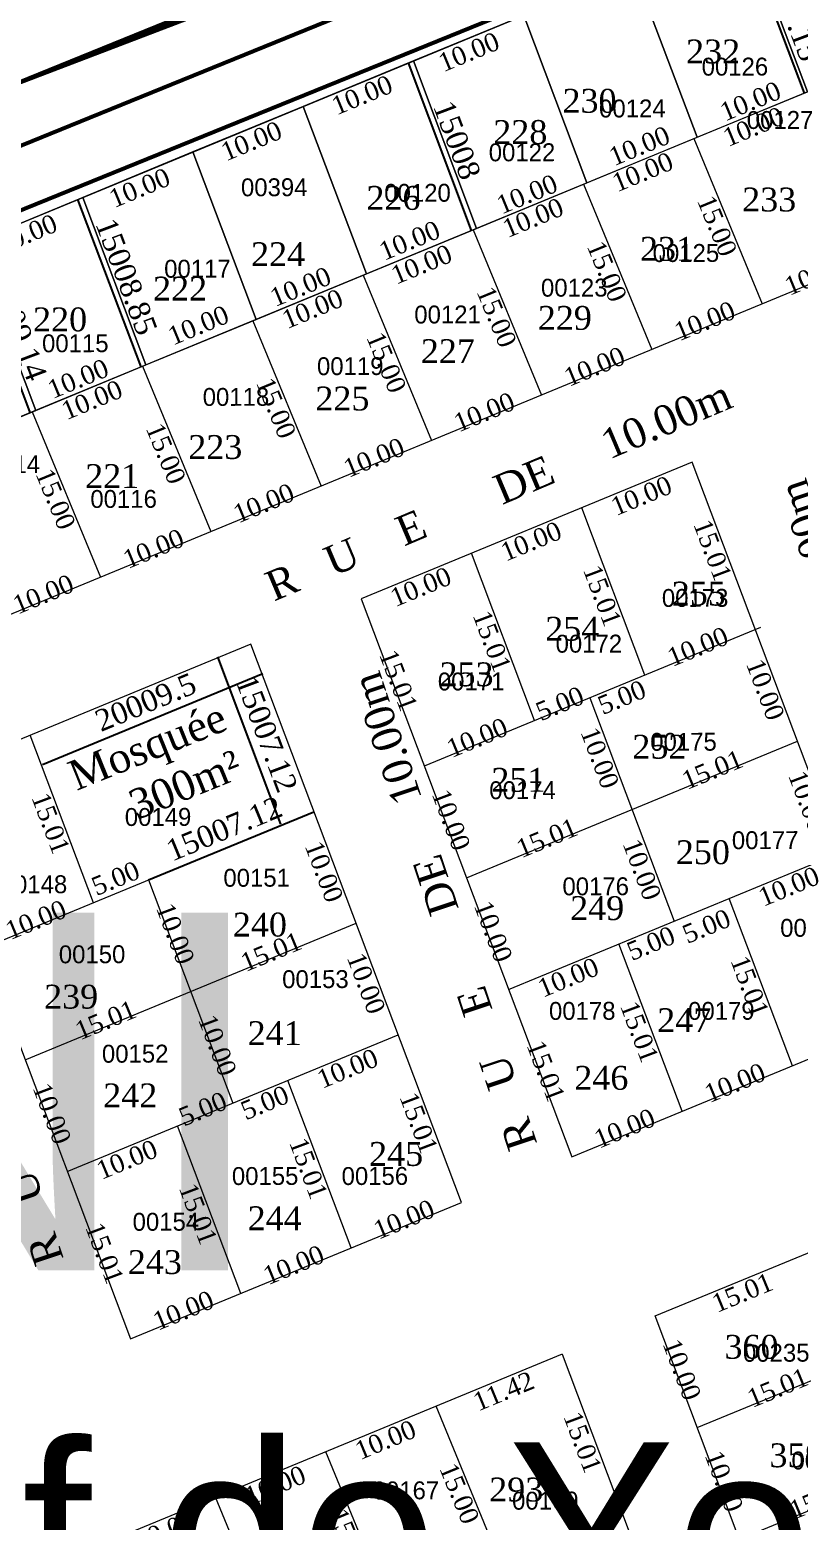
# Model space of a CAD drawing. Header units: metres. Extents: x 245225 to 248406, y 1633796 to 1637634.
# Drawn here: x 245886.5 to 245951, y 1637092.3 to 1637217.4 of the extents above; entities that cross this region are included whole.
import ezdxf
from ezdxf.enums import TextEntityAlignment as Align

# ---------------------------------------------------------------- set-up
doc = ezdxf.new("R2010")
doc.units = ezdxf.units.M
doc.header["$MEASUREMENT"] = 0
doc.layers.get('Defpoints').update_dxf_attribs({"lineweight": 0})
for name, color, linetype, lineweight in [('Emprise', 1, 'Continuous', 30), ('LIMITE PARCELLE', 7, 'Continuous', 0), ('Tracé KMS3', 7, 'Continuous', 0)]:
    doc.layers.add(name, color=color, linetype=linetype, lineweight=lineweight)
doc.layers.add('historique_numero_parcelle', color=7, linetype='Continuous')
doc.layers.add('LIMITES_PARCELLES', color=7, linetype='Continuous', lineweight=0, true_color=0xffffff)
doc.styles.get("Standard").update_dxf_attribs({"font": 'txt.shx'})
doc.styles.add('Style-FANCY', font='FANCY.shx')
doc.styles.add('Style-Sylfaen', font='sylfaen.ttf')
doc.dimstyles.new('ISO-25', dxfattribs={"dimtxt": 0.0015, "dimasz": 0.0025, "dimexe": 0.00125, "dimexo": 0.000625, "dimgap": 0.000625, "dimtad": 1, "dimlfac": 1000, "dimtxsty": 'Standard', "dimcen": 0.0025, "dimse1": 1, "dimse2": 1, "dimazin": 3, "dimtfac": 1, "dimtmove": 0, "dimatfit": 3})

# ---------------------------------------------------------------- blocks, each defined once
blk = doc.blocks.new('*D534')
at = {"layer": 'Defpoints', "color": 0, "lineweight": 0, "transparency": 16777216}
for p in [(245910.312337, 1637151.829944), (245910.312337, 1637151.829944), (245896.440801, 1637146.103319)]:
    blk.add_point(p, dxfattribs=at)
at = {"layer": 'LIMITE PARCELLE', "color": 0, "lineweight": -2, "transparency": 16777216}
blk.add_line((245896.440801, 1637146.103319), (245910.312337, 1637151.829944), dxfattribs=at)
at = {"layer": 'LIMITE PARCELLE', "color": 0, "lineweight": 0, "transparency": 16777216, "insert": (245902.787104, 1637150.394486), "char_height": 1.8, "attachment_point": 5, "rotation": 22.43245452, "style": 'Style-Sylfaen'}
blk.add_mtext('\\fSylfaen|b0|i0|c00|p23;15007.12', dxfattribs=at)
blk = doc.blocks.new('_None')
blk = doc.blocks.new('*D536')
at = {"layer": 'Defpoints', "color": 0, "lineweight": 0, "transparency": 16777216}
for p in [(245905.015756, 1637165.87131), (245902.245432, 1637164.826309), (245910.312337, 1637151.829944)]:
    blk.add_point(p, dxfattribs=at)
at = {"layer": 'LIMITE PARCELLE', "color": 0, "lineweight": -2, "transparency": 16777216}
blk.add_line((245907.542012, 1637150.784942), (245902.245432, 1637164.826309), dxfattribs=at)
at = {"layer": 'LIMITE PARCELLE', "color": 0, "lineweight": 0, "transparency": 16777216, "insert": (245906.339058, 1637158.350825), "char_height": 1.8, "attachment_point": 5, "rotation": 290.66711614, "style": 'Style-Sylfaen'}
blk.add_mtext('\\fSylfaen|b0|i0|c00|p23;15007.12', dxfattribs=at)
blk = doc.blocks.new('*D538')
at = {"layer": 'Defpoints', "color": 0, "lineweight": 0, "transparency": 16777216}
for p in [(245905.015756, 1637165.87131), (245886.520376, 1637158.23581), (245887.542979, 1637155.75877)]:
    blk.add_point(p, dxfattribs=at)
at = {"layer": 'LIMITE PARCELLE', "color": 0, "lineweight": -2, "transparency": 16777216}
blk.add_line((245906.03836, 1637163.39427), (245887.542979, 1637155.75877), dxfattribs=at)
at = {"layer": 'LIMITE PARCELLE', "color": 0, "lineweight": 0, "transparency": 16777216, "insert": (245896.200718, 1637161.005552), "char_height": 1.8, "attachment_point": 5, "rotation": 22.43245452, "style": 'Style-Sylfaen'}
blk.add_mtext('\\fSylfaen|b0|i0|c00|p23;20009.5', dxfattribs=at)
blk = doc.blocks.new('*D546')
at = {"layer": 'Defpoints', "color": 0, "lineweight": 0, "transparency": 16777216}
for p in [(245881.236049, 1637199.354077), (245881.686274, 1637199.523908), (245886.983566, 1637185.480654)]:
    blk.add_point(p, dxfattribs=at)
at = {"layer": 'LIMITE PARCELLE', "color": 0, "lineweight": -2, "transparency": 16777216}
blk.add_line((245886.533341, 1637185.310824), (245881.236049, 1637199.354077), dxfattribs=at)
at = {"layer": 'LIMITE PARCELLE', "color": 0, "lineweight": 0, "transparency": 16777216, "insert": (245885.331223, 1637192.878099), "char_height": 1.8, "attachment_point": 5, "rotation": 290.66711614, "style": 'Style-Sylfaen'}
blk.add_mtext('\\fSylfaen|b0|i0|c00|p23;15009.14', dxfattribs=at)
blk = doc.blocks.new('*D548')
at = {"layer": 'Defpoints', "color": 0, "lineweight": 0, "transparency": 16777216}
for p in [(245890.926851, 1637203.341778), (245895.789412, 1637189.134842), (245896.224043, 1637189.29879)]:
    blk.add_point(p, dxfattribs=at)
at = {"layer": 'LIMITE PARCELLE', "color": 0, "lineweight": -2, "transparency": 16777216}
blk.add_line((245890.49222, 1637203.17783), (245895.789412, 1637189.134842), dxfattribs=at)
at = {"layer": 'LIMITE PARCELLE', "color": 0, "lineweight": 0, "transparency": 16777216, "insert": (245894.586152, 1637196.701535), "char_height": 1.8, "attachment_point": 5, "rotation": 290.66711614, "style": 'Style-Sylfaen'}
blk.add_mtext('\\fSylfaen|b0|i0|c00|p23;15008.85', dxfattribs=at)
blk = doc.blocks.new('*D550')
at = {"layer": 'Defpoints', "color": 0, "lineweight": 0, "transparency": 16777216}
for p in [(245918.652178, 1637214.796873), (245923.501515, 1637200.585862), (245923.949069, 1637200.754685)]:
    blk.add_point(p, dxfattribs=at)
at = {"layer": 'LIMITE PARCELLE', "color": 0, "lineweight": -2, "transparency": 16777216}
blk.add_line((245918.204624, 1637214.62805), (245923.501515, 1637200.585862), dxfattribs=at)
at = {"layer": 'LIMITE PARCELLE', "color": 0, "lineweight": 0, "transparency": 16777216, "insert": (245922.298406, 1637208.152155), "char_height": 1.8, "attachment_point": 5, "rotation": 290.66711614, "style": 'Style-Sylfaen'}
blk.add_mtext('\\fSylfaen|b0|i0|c00|p23;15008', dxfattribs=at)
blk = doc.blocks.new('*D552')
at = {"layer": 'Defpoints', "color": 0, "lineweight": 0, "transparency": 16777216}
for p in [(245946.376717, 1637226.251643), (245951.392812, 1637212.104448), (245951.673306, 1637212.210253)]:
    blk.add_point(p, dxfattribs=at)
at = {"layer": 'LIMITE PARCELLE', "color": 0, "lineweight": -2, "transparency": 16777216}
blk.add_line((245946.096223, 1637226.145838), (245951.392812, 1637212.104448), dxfattribs=at)
at = {"layer": 'LIMITE PARCELLE', "color": 0, "lineweight": 0, "transparency": 16777216, "insert": (245950.189854, 1637219.670341), "char_height": 1.8, "attachment_point": 5, "rotation": 290.66711614, "style": 'Style-Sylfaen'}
blk.add_mtext('\\fSylfaen|b0|i0|c00|p23;15007.15', dxfattribs=at)

msp = doc.modelspace()

# ---------------------------------------------------------------- linework, layer by layer
at = {"layer": 'Emprise', "color": 6, "lineweight": 53, "flags": 128}
msp.add_lwpolyline([(246654.91678, 1637532.212975), (246503.560804, 1637468.452964), (246339.308489, 1637399.226337), (246174.772275, 1637330.677176), (246009.954973, 1637262.806665), (245959.032933, 1637241.979597), (245949.066174, 1637237.926563), (245901.731898, 1637219.095855), (245867.529774, 1637206.046117), (245837.947546, 1637195.052559), (245785.257592, 1637175.516616), (245666.840907, 1637131.695147), (245404.597902, 1637034.355467), (245407.132846, 1637027.526068), (245386.779172, 1637020.133266)], dxfattribs=at)
at = {"layer": 'limites_parcelles', "color": 7, "lineweight": 0}
for p, q in [((245863.147473, 1637191.86435), (245964.861085, 1637233.888711)), ((245970.157473, 1637219.847854), (245868.444966, 1637177.820563)), ((245942.153992, 1637208.276903), (245947.882577, 1637194.411729)), ((245975.454105, 1637205.806352), (245873.741598, 1637163.779061)), ((245932.911879, 1637204.45809), (245938.640355, 1637190.593179)), ((245923.669765, 1637200.639277), (245929.398132, 1637186.774629)), ((245914.427651, 1637196.820465), (245920.155475, 1637182.957131)), ((245905.185537, 1637193.001652), (245910.913361, 1637179.138318)), ((245895.943423, 1637189.182839), (245901.671465, 1637175.31898)), ((245886.701309, 1637185.364027), (245892.429134, 1637171.500693)), ((245942.006518, 1637181.14231), (245914.263447, 1637169.68906)), ((245959.661786, 1637134.337756), (245942.006518, 1637181.14231)), ((245938.055408, 1637163.283194), (245932.758827, 1637177.32456)), ((245928.807717, 1637159.465444), (245923.511137, 1637173.50681)), ((245914.263447, 1637169.68906), (245931.918715, 1637122.884506)), ((245947.730425, 1637167.277358), (245919.560027, 1637155.647694)), ((245905.015756, 1637165.87131), (245877.272685, 1637154.41806)), ((245922.671024, 1637119.066756), (245905.015756, 1637165.87131)), ((245933.431562, 1637161.374319), (245940.49367, 1637142.652497)), ((245891.816956, 1637144.194444), (245886.520376, 1637158.23581)), ((245923.091081, 1637146.286783), (245950.834152, 1637157.740033)), ((245877.272685, 1637154.41806), (245894.927953, 1637107.613506)), ((245938.906472, 1637109.541313), (246045.245394, 1637153.441509)), ((245910.312337, 1637151.829944), (245882.569266, 1637140.376694)), ((245926.622134, 1637136.925872), (245954.365205, 1637148.379122)), ((245896.440801, 1637146.103319), (245903.502908, 1637127.381497)), ((245950.414095, 1637130.520006), (245945.117515, 1637144.561372)), ((245886.100319, 1637131.015783), (245913.84339, 1637142.469033)), ((245941.166405, 1637126.702256), (245935.869825, 1637140.743622)), ((245931.918715, 1637122.884506), (245959.661786, 1637134.337756)), ((245889.631373, 1637121.654872), (245917.374444, 1637133.108122)), ((245913.423334, 1637115.249006), (245908.126754, 1637129.290372)), ((245904.175644, 1637111.431256), (245898.879063, 1637125.472622)), ((245894.927953, 1637107.613506), (245922.671024, 1637119.066756)), ((245949.502168, 1637081.459627), (245938.906472, 1637109.541313)), ((245931.107001, 1637106.321435), (245863.233772, 1637078.30114)), ((245942.43837, 1637100.180751), (245956.309867, 1637105.90736)), ((245931.997231, 1637074.233015), (245920.549417, 1637101.962918)), ((245922.75393, 1637070.417077), (245911.306116, 1637098.14698)), ((245945.970269, 1637090.820189), (245959.841766, 1637096.546798)), ((245913.510628, 1637066.601139), (245902.062815, 1637094.331042))]:
    msp.add_line(p, q, dxfattribs=at)
at = {"layer": 'limites_parcelles', "color": 1, "linetype": 'Continuous', "lineweight": 40, "flags": 128}
msp.add_lwpolyline([(246242.36, 1637357.731), (246325.071, 1637170.444), (245511.13, 1636788.23), (245429.275, 1637028.013), (246242.360078, 1637357.730823)], close=True, dxfattribs=at)
at = {"layer": 'limites_parcelles', "color": 7, "lineweight": 0, "flags": 128}
msp.add_lwpolyline([(245931.107001, 1637106.321435), (245941.702697, 1637078.23975)], dxfattribs=at)
at = {"layer": 'limites_parcelles', "color": 7, "lineweight": 0}
for points in [[(245955.618767, 1637230.070122), (245946.376717, 1637226.251643), (245951.673306, 1637212.210253), (245960.915256, 1637216.028998)], [(245946.376717, 1637226.251643), (245937.135091, 1637222.43334), (245942.431781, 1637208.391684), (245951.673306, 1637212.210253)], [(245937.135091, 1637222.43334), (245927.893412, 1637218.615015), (245933.190202, 1637204.573093), (245942.431781, 1637208.391684)], [(245927.893412, 1637218.615015), (245918.652178, 1637214.796873), (245923.949069, 1637200.754685), (245933.190202, 1637204.573093)], [(245918.652178, 1637214.796873), (245909.410428, 1637210.978519), (245914.707419, 1637196.936064), (245923.949069, 1637200.754685)], [(245909.410428, 1637210.978519), (245900.168567, 1637207.160118), (245905.465658, 1637193.117397), (245914.707419, 1637196.936064)], [(245900.168567, 1637207.160118), (245890.926851, 1637203.341778), (245896.224043, 1637189.29879), (245905.465658, 1637193.117397)], [(245890.926851, 1637203.341778), (245881.686274, 1637199.523908), (245886.983566, 1637185.480654), (245896.224043, 1637189.29879)], [(245881.686274, 1637199.523908), (245872.445161, 1637195.705816), (245877.742554, 1637181.662297), (245886.983566, 1637185.480654)]]:
    msp.add_3dface(points, dxfattribs=at)
at = {"layer": 'Tracé KMS3', "color": 3, "lineweight": 53, "elevation": -8.86245, "flags": 128}
for points in [[(246165.946757, 1637326.984723), (246161.633642, 1637325.194711), (246003.831576, 1637261.05847), (245980.661777, 1637251.642552), (245827.036769, 1637189.204426), (245748.884173, 1637157.722395), (245725.835123, 1637148.370881), (245702.480787, 1637139.653054), (245488.717744, 1637059.330274), (245421.572668, 1637033.918839), (245418.191968, 1637032.639981)], [(246167.863337, 1637322.366637), (246167.863337, 1637322.366637), (246163.533267, 1637320.569588), (246144.730177, 1637312.927428), (246121.561129, 1637303.510409), (246098.391177, 1637294.093429), (246075.222249, 1637284.677458), (246052.053129, 1637275.260409), (246028.883177, 1637265.843429), (246005.714129, 1637256.426409), (245982.544297, 1637247.010477), (245959.375129, 1637237.593409), (245936.205177, 1637228.176429), (245913.036129, 1637218.759409), (245889.867249, 1637209.343458), (245866.697177, 1637199.926429), (245843.528129, 1637190.509409), (245828.912205, 1637184.569472), (245820.358158, 1637181.123467), (245797.159247, 1637171.778503)], [(246169.836549, 1637317.772054), (246165.432893, 1637315.944465), (246007.596654, 1637251.794336), (245984.426815, 1637242.378401), (245830.787641, 1637179.934518), (245752.632219, 1637148.451348), (245729.464202, 1637139.051567), (245705.988084, 1637130.28828), (245492.246245, 1637049.973468), (245425.111511, 1637024.565947), (245420.898114, 1637022.972095)]]:
    msp.add_lwpolyline(points, dxfattribs=at)

# ---------------------------------------------------------------- texts
at = {"layer": 'historique_numero_parcelle', "color": 92, "linetype": 'Continuous', "lineweight": 0, "style": 'Style-FANCY'}
for s, p in [('00126', (245945.597136, 1637214.3171)), ('00124', (245937.002355, 1637210.8068)), ('00127', (245949.382981, 1637209.842614)), ('00122', (245927.750647, 1637207.131955)), ('00394', (245906.980688, 1637204.198587)), ('00120', (245918.991633, 1637203.731352)), ('00125', (245941.491349, 1637198.685297)), ('00117', (245900.542961, 1637197.368934)), ('00123', (245932.130153, 1637195.77833)), ('00121', (245921.50985, 1637193.529544)), ('00115', (245890.305865, 1637191.116213)), ('00119', (245913.353019, 1637189.196518)), ('00118', (245903.772848, 1637186.618642)), ('00114', (245884.557762, 1637180.969253)), ('00116', (245894.356908, 1637178.062286)), ('00173', (245942.262815, 1637169.760984)), ('00172', (245933.353256, 1637165.921594)), ('00171', (245923.48568, 1637162.754097)), ('00175', (245941.287271, 1637157.690996)), ('00174', (245927.796757, 1637153.635546)), ('00149', (245897.241224, 1637151.389237)), ('00177', (245948.13001, 1637149.441325)), ('00148', (245886.839896, 1637145.739849)), ('00151', (245905.507543, 1637146.288333)), ('00176', (245933.928066, 1637145.572826)), ('00180', (245952.181054, 1637142.091635)), ('00150', (245891.712097, 1637139.871066)), ('00153', (245910.434488, 1637137.786826)), ('00178', (245932.801737, 1637135.125884)), ('00179', (245944.462173, 1637135.125884)), ('00152', (245895.32519, 1637131.534105)), ('00155', (245906.219213, 1637121.277448)), ('00156', (245915.416177, 1637121.277448)), ('00154', (245897.89815, 1637117.438058)), ('00235', (245949.062213, 1637106.450687)), ('00236', (245953.128898, 1637097.424202)), ('00167', (245918.018995, 1637094.910873)), ('00169', (245929.706803, 1637094.04701))]:
    msp.add_text(s, height=1.499994, rotation=0.1323, dxfattribs=at).set_placement(p, align=Align.MIDDLE_CENTER)
at = {"layer": 'limites_parcelles', "color": 7, "lineweight": 0, "line_spacing_factor": 0.6}
for s, insert, char_height, attachment_point, rotation in [('\\fSylfaen|b0|i0|c00|p23;10.00', (245922.9931, 1637216.273849), 1.55, 2, 22.45025589), ('\\fSylfaen|b0|i0|c00|p23;10.00', (245914.042387, 1637212.656199), 1.55, 2, 22.45025589), ('\\fSylfaen|b0|i0|c00|p23;10.00', (245946.598932, 1637212.14092), 1.55, 2, 22.45025589), ('\\fSylfaen|b0|i0|c00|p23;10.00', (245946.851426, 1637210.001467), 1.55, 2, 22.45025589), ('\\fSylfaen|b0|i0|c00|p23;10.00', (245904.767825, 1637208.797636), 1.55, 2, 22.45025589), ('\\fSylfaen|b0|i0|c00|p23;10.00', (245937.288947, 1637208.388745), 1.55, 2, 22.45025589), ('\\fSylfaen|b0|i0|c00|p23;10.00', (245937.558617, 1637206.203526), 1.55, 2, 22.45025589), ('\\fSylfaen|b0|i0|c00|p23;10.00', (245895.389423, 1637204.873687), 1.55, 2, 22.45025589), ('\\fSylfaen|b0|i0|c00|p23;10.00', (245927.873385, 1637204.345786), 1.55, 2, 22.45025589), ('\\fSylfaen|b0|i0|c00|p23;10.00', (245928.367198, 1637202.363841), 1.55, 2, 22.45025589), ('\\fSylfaen|b0|i0|c00|p23;15.00', (245944.83306, 1637201.268865), 1.55, 2, 292.44863842), ('\\fSylfaen|b0|i0|c00|p23;10.00', (245885.929234, 1637201.00281), 1.55, 2, 22.45025589), ('\\fSylfaen|b0|i0|c00|p23;10.00', (245918.022634, 1637200.458325), 1.55, 2, 22.45025589), ('\\fSylfaen|b0|i0|c00|p23;10.00', (245919.026998, 1637198.452514), 1.55, 2, 22.45025589), ('\\fSylfaen|b0|i0|c00|p23;15.00', (245935.590946, 1637197.450052), 1.55, 2, 292.44863842), ('\\fSylfaen|b0|i0|c00|p23;10.00', (245952.612012, 1637196.06223), 1.55, 8, 22.45025589), ('\\fSylfaen|b0|i0|c00|p23;10.00', (245908.882821, 1637196.581044), 1.55, 2, 22.45025589), ('\\fSylfaen|b0|i0|c00|p23;10.00', (245909.88297, 1637194.726216), 1.55, 2, 22.45025589), ('\\fSylfaen|b0|i0|c00|p23;15.00', (245926.348833, 1637193.631239), 1.55, 2, 292.44863842), ('\\fSylfaen|b0|i0|c00|p23;10.00', (245900.318988, 1637193.350408), 1.55, 2, 22.45025589), ('\\fSylfaen|b0|i0|c00|p23;10.00', (245943.369898, 1637192.243418), 1.55, 8, 22.45025589), ('\\fSylfaen|b0|i0|c00|p23;15.00', (245917.106719, 1637189.812427), 1.55, 2, 292.44863842), ('\\fSylfaen|b0|i0|c00|p23;10.00', (245934.127784, 1637188.424605), 1.55, 8, 22.45025589), ('\\fSylfaen|b0|i0|c00|p23;10.00', (245890.238886, 1637188.865825), 1.55, 2, 22.45025589), ('\\fSylfaen|b0|i0|c00|p23;10.00', (245891.398742, 1637187.088591), 1.55, 2, 22.45025589), ('\\fSylfaen|b0|i0|c00|p23;15.00', (245907.864605, 1637185.993614), 1.55, 2, 292.44863842), ('\\fSylfaen|b0|i0|c00|p23;R   U    E       DE     10.00m', (245906.973728, 1637169.394625), 2.5, 7, 22.94571649), ('\\fSylfaen|b0|i0|c00|p23;10.00', (245924.88567, 1637184.605792), 1.55, 8, 22.45025589), ('\\fSylfaen|b0|i0|c00|p23;15.00', (245898.622491, 1637182.174801), 1.55, 2, 292.44863842), ('\\fSylfaen|b0|i0|c00|p23;10.00', (245915.643556, 1637180.78698), 1.55, 8, 22.45025589), ('\\fSylfaen|b0|i0|c00|p23;15.00', (245889.380377, 1637178.355989), 1.55, 2, 292.44863842), ('\\fSylfaen|b0|i0|c00|p23;10.00', (245906.401442, 1637176.968167), 1.55, 8, 22.45025589), ('\\fSylfaen|b0|i0|c00|p23;10.00', (245937.458991, 1637179.048569), 1.55, 2, 22.43245452), ('\\fSylfaen|b0|i0|c00|p23;R   U    E       DE     10.00m', (245964.854366, 1637140.150351), 2.5, 7, 108.45502415), ('\\fSylfaen|b0|i0|c00|p23;10.00', (245897.159328, 1637173.149354), 1.55, 8, 22.45025589), ('\\fSylfaen|b0|i0|c00|p23;10.00', (245928.211301, 1637175.230819), 1.55, 2, 22.43245452), ('\\fSylfaen|b0|i0|c00|p23;15.01', (245944.467678, 1637174.051039), 1.55, 2, 290.66711614), ('\\fSylfaen|b0|i0|c00|p23;10.00', (245887.917214, 1637169.330542), 1.55, 8, 22.45025589), ('\\fSylfaen|b0|i0|c00|p23;10.00', (245918.963611, 1637171.413069), 1.55, 2, 22.43245452), ('\\fSylfaen|b0|i0|c00|p23;15.01', (245935.219988, 1637170.233289), 1.55, 2, 290.66711614), ('\\fSylfaen|b0|i0|c00|p23;15.01', (245925.972298, 1637166.415539), 1.55, 2, 290.66711614), ('\\fSylfaen|b0|i0|c00|p23;10.00', (245942.788309, 1637164.93129), 1.55, 8, 22.43245452), ('\\fSylfaen|b0|i0|c00|p23;15.01', (245916.647722, 1637162.567406), 1.55, 8, 290.66711614), ('\\fSylfaen|b0|i0|c00|p23;10.00', (245948.881495, 1637162.349901), 1.55, 2, 290.66711614), ('\\fSylfaen|b0|i0|c00|p23;R   U    E       DE     10.00m', (245929.105732, 1637123.99874), 2.5, 7, 108.45502415), ('\\fSylfaen|b0|i0|c00|p23;5.00', (245935.819804, 1637162.14389), 1.55, 2, 22.43245452), ('\\fSylfaen|b0|i0|c00|p23;5.00', (245931.228431, 1637160.158993), 1.55, 8, 22.43245452), ('\\fSylfaen|b0|i0|c00|p23;10.00', (245924.292929, 1637157.29579), 1.55, 8, 22.43245452), ('\\fSylfaen|b0|i0|c00|p23;10.00', (245935.00996, 1637156.623276), 1.55, 2, 290.66711614), ('\\fSylfaen|b0|i0|c00|p23;15.01', (245944.00744, 1637154.615942), 1.55, 8, 22.43245452), ('\\fSylfaen|b0|i0|c00|p23;10.00', (245952.412549, 1637152.98899), 1.55, 2, 290.66711614), ('\\fSylfaen|b0|i0|c00|p23;R   U    E       DE     10.00m', (245889.410757, 1637114.342815), 2.5, 7, 108.45502415), ('\\fSylfaen|b0|i0|c00|p23;15.01', (245888.981536, 1637151.144539), 1.55, 2, 290.66711614), ('\\fSylfaen|b0|i0|c00|p23;10.00', (245921.061539, 1637150.866267), 1.55, 8, 290.66711614), ('\\fSylfaen|b0|i0|c00|p23;15.01', (245930.135905, 1637148.889317), 1.55, 8, 22.43245452), ('\\fSylfaen|b0|i0|c00|p23;10.00', (245911.890734, 1637147.078901), 1.55, 2, 290.66711614), ('\\fSylfaen|b0|i0|c00|p23;10.00', (245938.541014, 1637147.262365), 1.55, 2, 290.66711614), ('\\fSylfaen|b0|i0|c00|p23;5.00', (245893.380904, 1637146.962807), 1.55, 2, 22.43245452), ('\\fSylfaen|b0|i0|c00|p23;10.00', (245949.817679, 1637146.285381), 1.55, 2, 22.43245452), ('\\fSylfaen|b0|i0|c00|p23;10.00', (245887.302167, 1637142.02479), 1.55, 8, 22.43245452), ('\\fSylfaen|b0|i0|c00|p23;10.00', (245897.942313, 1637141.321892), 1.55, 8, 290.66711614), ('\\fSylfaen|b0|i0|c00|p23;10.00', (245924.592593, 1637141.505356), 1.55, 8, 290.66711614), ('\\fSylfaen|b0|i0|c00|p23;5.00', (245943.518148, 1637141.484673), 1.55, 8, 22.43245452), ('\\fSylfaen|b0|i0|c00|p23;15.01', (245907.016679, 1637139.344942), 1.55, 8, 22.43245452), ('\\fSylfaen|b0|i0|c00|p23;5.00', (245938.258066, 1637141.513194), 1.55, 2, 22.43245452), ('\\fSylfaen|b0|i0|c00|p23;10.00', (245915.421788, 1637137.71799), 1.55, 2, 290.66711614), ('\\fSylfaen|b0|i0|c00|p23;10.00', (245931.322298, 1637138.649881), 1.55, 2, 22.43245452), ('\\fSylfaen|b0|i0|c00|p23;15.01', (245947.578676, 1637137.470101), 1.55, 2, 290.66711614), ('\\fSylfaen|b0|i0|c00|p23;15.01', (245893.145144, 1637133.618317), 1.55, 8, 22.43245452), ('\\fSylfaen|b0|i0|c00|p23;15.01', (245938.330985, 1637133.652351), 1.55, 2, 290.66711614), ('\\fSylfaen|b0|i0|c00|p23;10.00', (245901.473367, 1637131.960981), 1.55, 8, 290.66711614), ('\\fSylfaen|b0|i0|c00|p23;10.00', (245912.826917, 1637131.014381), 1.55, 2, 22.43245452), ('\\fSylfaen|b0|i0|c00|p23;15.01', (245929.00641, 1637129.804218), 1.55, 8, 290.66711614), ('\\fSylfaen|b0|i0|c00|p23;10.00', (245945.899307, 1637128.350352), 1.55, 8, 22.43245452), ('\\fSylfaen|b0|i0|c00|p23;10.00', (245887.601831, 1637126.234356), 1.55, 8, 290.66711614), ('\\fSylfaen|b0|i0|c00|p23;5.00', (245905.89115, 1637128.151069), 1.55, 2, 22.43245452), ('\\fSylfaen|b0|i0|c00|p23;5.00', (245901.299777, 1637126.166171), 1.55, 8, 22.43245452), ('\\fSylfaen|b0|i0|c00|p23;15.01', (245919.835605, 1637126.016851), 1.55, 2, 290.66711614), ('\\fSylfaen|b0|i0|c00|p23;10.00', (245936.651616, 1637124.532602), 1.55, 8, 22.43245452), ('\\fSylfaen|b0|i0|c00|p23;10.00', (245894.331537, 1637123.378881), 1.55, 2, 22.43245452), ('\\fSylfaen|b0|i0|c00|p23;15.01', (245910.587914, 1637122.199102), 1.55, 2, 290.66711614), ('\\fSylfaen|b0|i0|c00|p23;15.01', (245901.340224, 1637118.381352), 1.55, 2, 290.66711614), ('\\fSylfaen|b0|i0|c00|p23;10.00', (245918.156236, 1637116.897102), 1.55, 8, 22.43245452), ('\\fSylfaen|b0|i0|c00|p23;15.01', (245892.015648, 1637114.533218), 1.55, 8, 290.66711614), ('\\fSylfaen|b0|i0|c00|p23;10.00', (245908.908545, 1637113.079352), 1.55, 8, 22.43245452), ('\\fSylfaen|b0|i0|c00|p23;15.01', (245945.918539, 1637112.219751), 1.55, 2, 22.43245452), ('\\fSylfaen|b0|i0|c00|p23;10.00', (245899.660855, 1637109.261602), 1.55, 8, 22.43245452), ('\\fSylfaen|b0|i0|c00|p23;10.00', (245940.408416, 1637104.760036), 1.55, 8, 290.67231997), ('\\fSylfaen|b0|i0|c00|p23;15.01', (245949.483175, 1637102.783277), 1.55, 8, 22.43245452), ('\\fSylfaen|b0|i0|c00|p23;11.42', (245925.904528, 1637103.957311), 1.55, 2, 22.43245452), ('\\fSylfaen|b0|i0|c00|p23;15.01', (245933.568802, 1637099.230409), 1.55, 2, 290.67231997), ('\\fSylfaen|b0|i0|c00|p23;10.00', (245916.004085, 1637099.870083), 1.55, 2, 22.43245452), ('\\fSylfaen|b0|i0|c00|p23;10.00', (245943.940314, 1637095.399475), 1.55, 8, 290.67231997), ('\\fSylfaen|b0|i0|c00|p23;10.00', (245906.760784, 1637096.054145), 1.55, 2, 22.43245452), ('\\fSylfaen|b0|i0|c00|p23;15.00', (245923.226504, 1637094.954124), 1.55, 2, 292.43245452), ('\\fSylfaen|b0|i0|c00|p23;15.01', (245953.015074, 1637093.422715), 1.55, 8, 22.43245452), ('\\fSylfaen|b0|i0|c00|p23;10.00', (245897.517483, 1637092.238207), 1.55, 2, 22.43245452), ('\\fSylfaen|b0|i0|c00|p23;15.00', (245913.983203, 1637091.138186), 1.55, 2, 292.43245452)]:
    msp.add_mtext(s, dxfattribs=dict(at, insert=insert, char_height=char_height, attachment_point=attachment_point, rotation=rotation))
at = {"layer": 'limites_parcelles', "color": 7, "lineweight": 0, "char_height": 2, "attachment_point": 5, "line_spacing_factor": 0.6}
for s, insert in [('\\fSylfaen|b0|i0|c00|p23;232', (245943.770957, 1637215.572767)), ('\\fSylfaen|b0|i0|c00|p23;230', (245933.412427, 1637211.436501)), ('\\fSylfaen|b0|i0|c00|p23;228', (245927.60886, 1637208.813482)), ('\\fSylfaen|b0|i0|c00|p23;226', (245916.974799, 1637203.292739)), ('\\fSylfaen|b0|i0|c00|p23;233', (245948.468917, 1637203.158486)), ('\\fSylfaen|b0|i0|c00|p23;224', (245907.30335, 1637198.586018)), ('\\fSylfaen|b0|i0|c00|p23;231', (245939.903075, 1637199.020804)), ('\\fSylfaen|b0|i0|c00|p23;222', (245899.089768, 1637195.701017)), ('\\fSylfaen|b0|i0|c00|p23;220', (245889.027694, 1637193.10259)), ('\\fSylfaen|b0|i0|c00|p23;229', (245931.340721, 1637193.230139)), ('\\fSylfaen|b0|i0|c00|p23;227', (245921.53325, 1637190.454995)), ('\\fSylfaen|b0|i0|c00|p23;225', (245912.691878, 1637186.468023)), ('\\fSylfaen|b0|i0|c00|p23;223', (245902.040379, 1637182.400828)), ('\\fSylfaen|b0|i0|c00|p23;221', (245893.401295, 1637179.97758)), ('\\fSylfaen|b0|i0|c00|p23;255', (245942.567694, 1637170.106497)), ('\\fSylfaen|b0|i0|c00|p23;254', (245931.965023, 1637167.157194)), ('\\fSylfaen|b0|i0|c00|p23;253', (245923.102725, 1637163.338556)), ('\\fSylfaen|b0|i0|c00|p23;252', (245939.264822, 1637157.264351)), ('\\fSylfaen|b0|i0|c00|p23;251', (245927.448425, 1637154.488172)), ('\\fSylfaen|b0|i0|c00|p23;250', (245942.912978, 1637148.415382)), ('\\fSylfaen|b0|i0|c00|p23;249', (245934.05068, 1637143.731299)), ('\\fSylfaen|b0|i0|c00|p23;240', (245905.779216, 1637142.346122)), ('\\fSylfaen|b0|i0|c00|p23;239', (245889.958915, 1637136.303011)), ('\\fSylfaen|b0|i0|c00|p23;247', (245941.350479, 1637134.344026)), ('\\fSylfaen|b0|i0|c00|p23;241', (245907.017357, 1637133.257393)), ('\\fSylfaen|b0|i0|c00|p23;246', (245934.399452, 1637129.493368)), ('\\fSylfaen|b0|i0|c00|p23;242', (245894.911478, 1637128.036445)), ('\\fSylfaen|b0|i0|c00|p23;245', (245917.198014, 1637123.111784)), ('\\fSylfaen|b0|i0|c00|p23;244', (245907.017357, 1637117.733049)), ('\\fSylfaen|b0|i0|c00|p23;243', (245896.972721, 1637114.043757)), ('\\fSylfaen|b0|i0|c00|p23;360', (245946.986636, 1637106.936628)), ('\\fSylfaen|b0|i0|c00|p23;359', (245950.756862, 1637097.839638)), ('\\fSylfaen|b0|i0|c00|p23;293', (245927.267063, 1637094.96824))]:
    msp.add_mtext(s, dxfattribs=dict(at, insert=insert))
at = {"layer": 'limites_parcelles', "color": 7, "lineweight": 0, "insert": (245889.463051, 1637155.879687), "char_height": 2.5, "width": 27.618092, "attachment_point": 1, "rotation": 22.06232425}
msp.add_mtext('\\fSylfaen|b0|i0|c00|p23;Mosquée\\P    300m²', dxfattribs=at)
at = {"layer": 'limites_parcelles', "color": 7, "linetype": 'Continuous', "lineweight": 40, "attachment_point": 1, "line_spacing_factor": 0.6}
for s, insert, char_height in [('\\fArial|b0|i0|c00|p39;TNI', (245839.471002, 1637143.3691), 30), ('\\fArial|b0|i0|c00|p39;Lotissement administratif de Yeumbeul Nord', (245659.906946, 1637098.945487), 15)]:
    msp.add_mtext(s, dxfattribs=dict(at, insert=insert, char_height=char_height))

# ---------------------------------------------------------------- dimensions: what is measured, and where the dimension line sits
at = {"layer": 'limites_parcelles', "color": 7, "lineweight": 0}
for base, p1, p2, angle, picture, middle in [((245951.392812, 1637212.104448), (245946.376717, 1637226.251643), (245951.673306, 1637212.210253), 290.667108, '*D552', (245950.189854, 1637219.670341)), ((245923.501515, 1637200.585862), (245918.652178, 1637214.796873), (245923.949069, 1637200.754685), 290.667108, '*D550', (245922.298406, 1637208.152155)), ((245895.789412, 1637189.134842), (245890.926851, 1637203.341778), (245896.224043, 1637189.29879), 290.667108, '*D548', (245894.586152, 1637196.701535)), ((245881.236049, 1637199.354077), (245886.983566, 1637185.480654), (245881.686274, 1637199.523908), 110.667108, '*D546', (245885.331223, 1637192.878099)), ((245887.542979, 1637155.75877), (245905.015756, 1637165.87131), (245886.520376, 1637158.23581), 202.432441, '*D538', (245896.200718, 1637161.005552)), ((245902.245432, 1637164.826309), (245910.312337, 1637151.829944), (245905.015756, 1637165.87131), 110.667108, '*D536', (245906.339058, 1637158.350825)), ((245910.312337, 1637151.829944), (245896.440801, 1637146.103319), (245910.312337, 1637151.829944), 22.432441, '*D534', (245902.787104, 1637150.394486))]:
    dim = msp.add_linear_dim(base=base, p1=p1, p2=p2, angle=angle, text='\\fSylfaen|b0|i0|c00|p23;<>', dimstyle='ISO-25', override={"dimtxt": 1.8, "dimasz": 2.5, "dimexe": 1.25, "dimexo": 0.625, "dimgap": 0.625, "dimdsep": 0, "dimtxsty": 'Style-Sylfaen', "dimblk": 'None', "dimcen": 2.5}, dxfattribs=at)
    dim.commit()
    dim.dimension.update_dxf_attribs({"geometry": picture, "text_midpoint": middle})

doc.saveas('drawing.dxf')
